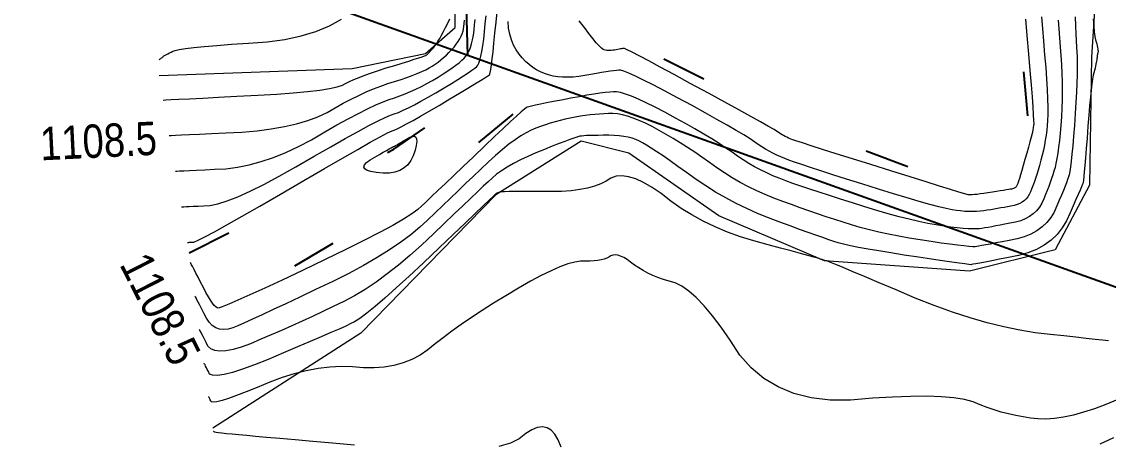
# Model space of a CAD drawing. Extents: x -19176 to -17597, y 5652440 to 5654285.
# Drawn here: x -18182.47 to -18158.04, y 5653003.27 to 5653012.75 of the extents above; entities that cross this region are included whole.
import ezdxf

# ---------------------------------------------------------------- set-up
doc = ezdxf.new("R2010")
doc.units = 0
doc.header["$LTSCALE"] = 5
doc.linetypes.add('foc-TOPO', pattern=[1, 0.2, -0.8])
doc.layers.add('C-TOPO-MAJR', color=7, linetype='Continuous', lineweight=15, true_color=0xd3aa5f)
doc.layers.add('C-TOPO-MINR', color=7, linetype='Continuous', lineweight=13, true_color=0xe9d5af)
doc.layers.add('C-TOPO-MAJR-TEXT', color=7, linetype='Continuous', true_color=0x644b1b)
for name, color, linetype in [('F-RW', 190, 'Continuous'), ('L-TITLEDB', 4, 'Continuous'), ('T-LOW-AREA', 48, 'foc-TOPO')]:
    doc.layers.add(name, color=color, linetype=linetype)
doc.layers.add('T-ELEVATION', color=48, linetype='Continuous', lineweight=18)
doc.styles.get("Standard").update_dxf_attribs({"font": 'ARIALN.TTF'})

msp = doc.modelspace()

# ---------------------------------------------------------------- linework, layer by layer
at = {"layer": 'C-TOPO-MAJR', "flags": 128}
for points in [[(-18179.15, 5653010.189), (-18179.15, 5653010.189), (-18179.105, 5653010.191), (-18179.014, 5653010.196), (-18178.878, 5653010.203), (-18178.697, 5653010.212), (-18178.47, 5653010.223), (-18178.198, 5653010.237), (-18177.88, 5653010.252), (-18177.517, 5653010.27), (-18177.177, 5653010.3), (-18176.859, 5653010.34), (-18176.563, 5653010.392), (-18176.29, 5653010.454), (-18176.039, 5653010.528), (-18175.81, 5653010.613), (-18175.604, 5653010.71), (-18175.421, 5653010.817), (-18175.241, 5653010.917), (-18175.065, 5653011.01), (-18174.892, 5653011.094), (-18174.723, 5653011.172), (-18174.558, 5653011.242), (-18174.397, 5653011.304), (-18174.239, 5653011.359), (-18174.085, 5653011.406), (-18173.941, 5653011.452), (-18173.809, 5653011.498), (-18173.687, 5653011.542), (-18173.576, 5653011.586), (-18173.476, 5653011.629), (-18173.386, 5653011.671), (-18173.308, 5653011.712), (-18173.24, 5653011.753), (-18173.173, 5653011.796), (-18173.108, 5653011.843), (-18173.045, 5653011.892), (-18172.983, 5653011.944), (-18172.922, 5653011.999), (-18172.863, 5653012.057), (-18172.806, 5653012.118), (-18172.749, 5653012.182), (-18172.7, 5653012.245), (-18172.656, 5653012.306), (-18172.619, 5653012.366), (-18172.589, 5653012.425), (-18172.564, 5653012.482), (-18172.547, 5653012.538), (-18172.535, 5653012.593), (-18172.53, 5653012.646), (-18172.523, 5653012.711), (-18172.515, 5653012.788)], [(-18159.905, 5653012.811), (-18159.873, 5653012.442), (-18159.837, 5653012.024), (-18159.805, 5653011.654), (-18159.779, 5653011.333), (-18159.757, 5653011.06), (-18159.74, 5653010.835), (-18159.728, 5653010.659), (-18159.721, 5653010.531), (-18159.718, 5653010.452), (-18159.721, 5653010.42), (-18159.728, 5653010.375), (-18159.74, 5653010.315), (-18159.757, 5653010.24), (-18159.779, 5653010.151), (-18159.806, 5653010.048), (-18159.838, 5653009.93), (-18159.875, 5653009.797), (-18159.917, 5653009.651), (-18159.955, 5653009.52), (-18159.988, 5653009.406), (-18160.017, 5653009.308), (-18160.042, 5653009.226), (-18160.062, 5653009.161), (-18160.078, 5653009.112), (-18160.089, 5653009.079), (-18160.097, 5653009.063), (-18160.106, 5653009.048), (-18160.116, 5653009.035), (-18160.129, 5653009.023), (-18160.143, 5653009.013), (-18160.159, 5653009.004), (-18160.176, 5653008.997), (-18160.195, 5653008.991), (-18160.216, 5653008.987), (-18160.247, 5653008.982), (-18160.289, 5653008.975), (-18160.34, 5653008.966), (-18160.401, 5653008.956), (-18160.472, 5653008.944), (-18160.554, 5653008.931), (-18160.645, 5653008.917), (-18160.747, 5653008.901), (-18160.838, 5653008.887), (-18160.919, 5653008.876), (-18160.99, 5653008.867), (-18161.051, 5653008.861), (-18161.102, 5653008.856), (-18161.143, 5653008.855), (-18161.173, 5653008.855), (-18161.193, 5653008.858), (-18161.27, 5653008.88), (-18161.402, 5653008.919), (-18161.591, 5653008.976), (-18161.836, 5653009.052), (-18162.137, 5653009.146), (-18162.495, 5653009.258), (-18162.908, 5653009.388), (-18163.378, 5653009.536), (-18163.794, 5653009.667), (-18164.156, 5653009.782), (-18164.464, 5653009.88), (-18164.718, 5653009.962), (-18164.918, 5653010.026), (-18165.064, 5653010.074), (-18165.157, 5653010.105), (-18165.195, 5653010.119), (-18165.233, 5653010.135), (-18165.27, 5653010.151), (-18165.307, 5653010.169), (-18165.342, 5653010.188), (-18165.377, 5653010.208), (-18165.411, 5653010.229), (-18165.444, 5653010.252), (-18165.477, 5653010.275), (-18165.556, 5653010.324), (-18165.683, 5653010.397), (-18165.858, 5653010.496), (-18166.08, 5653010.62), (-18166.349, 5653010.768), (-18166.665, 5653010.942), (-18167.029, 5653011.141), (-18167.44, 5653011.365), (-18167.801, 5653011.561), (-18168.112, 5653011.729), (-18168.374, 5653011.869), (-18168.585, 5653011.981), (-18168.746, 5653012.065), (-18168.857, 5653012.121), (-18168.918, 5653012.149), (-18168.929, 5653012.149), (-18168.944, 5653012.148), (-18168.962, 5653012.146), (-18168.984, 5653012.143), (-18169.009, 5653012.139), (-18169.037, 5653012.134), (-18169.069, 5653012.129), (-18169.104, 5653012.122), (-18169.143, 5653012.114), (-18169.181, 5653012.109), (-18169.216, 5653012.105), (-18169.25, 5653012.104), (-18169.283, 5653012.105), (-18169.314, 5653012.107), (-18169.344, 5653012.112), (-18169.372, 5653012.118), (-18169.398, 5653012.127), (-18169.437, 5653012.157), (-18169.488, 5653012.207), (-18169.552, 5653012.279), (-18169.629, 5653012.371), (-18169.718, 5653012.485), (-18169.82, 5653012.619), (-18169.934, 5653012.774)], [(-18158.036, 5653005.574), (-18158.17, 5653005.587), (-18158.338, 5653005.604), (-18158.54, 5653005.625), (-18158.775, 5653005.651), (-18159.044, 5653005.68), (-18159.347, 5653005.714), (-18159.683, 5653005.752), (-18160.032, 5653005.808), (-18160.392, 5653005.883), (-18160.765, 5653005.976), (-18161.151, 5653006.087), (-18161.548, 5653006.217), (-18161.958, 5653006.365), (-18162.38, 5653006.531), (-18162.814, 5653006.716), (-18163.195, 5653006.878), (-18163.523, 5653007.017), (-18163.798, 5653007.133), (-18164.02, 5653007.226), (-18164.189, 5653007.297), (-18164.305, 5653007.344), (-18164.367, 5653007.368), (-18164.377, 5653007.37), (-18164.386, 5653007.371), (-18164.394, 5653007.372), (-18164.401, 5653007.374), (-18164.406, 5653007.375), (-18164.411, 5653007.375), (-18164.415, 5653007.376), (-18164.417, 5653007.377), (-18164.419, 5653007.377), (-18164.423, 5653007.379), (-18164.429, 5653007.381), (-18164.438, 5653007.384), (-18164.448, 5653007.388), (-18164.461, 5653007.393), (-18164.476, 5653007.398), (-18164.493, 5653007.405), (-18164.513, 5653007.412), (-18164.569, 5653007.429), (-18164.663, 5653007.455), (-18164.794, 5653007.492), (-18164.962, 5653007.538), (-18165.168, 5653007.593), (-18165.41, 5653007.659), (-18165.69, 5653007.734), (-18166.007, 5653007.818), (-18166.311, 5653007.914), (-18166.603, 5653008.02), (-18166.883, 5653008.137), (-18167.15, 5653008.264), (-18167.405, 5653008.403), (-18167.647, 5653008.552), (-18167.878, 5653008.712), (-18168.096, 5653008.883), (-18168.299, 5653009.023), (-18168.489, 5653009.134), (-18168.664, 5653009.214), (-18168.825, 5653009.264), (-18168.972, 5653009.285), (-18169.104, 5653009.275), (-18169.223, 5653009.235), (-18169.327, 5653009.165), (-18169.449, 5653009.104), (-18169.589, 5653009.052), (-18169.747, 5653009.009), (-18169.924, 5653008.975), (-18170.118, 5653008.95), (-18170.33, 5653008.935), (-18170.56, 5653008.928), (-18170.808, 5653008.93), (-18171.027, 5653008.931), (-18171.217, 5653008.931), (-18171.378, 5653008.931), (-18171.509, 5653008.929), (-18171.612, 5653008.926), (-18171.685, 5653008.922), (-18171.729, 5653008.917), (-18171.744, 5653008.911), (-18171.757, 5653008.905), (-18171.77, 5653008.899), (-18171.781, 5653008.894), (-18171.79, 5653008.889), (-18171.799, 5653008.884), (-18171.806, 5653008.879), (-18171.812, 5653008.875), (-18171.816, 5653008.871), (-18171.864, 5653008.825), (-18171.957, 5653008.737), (-18172.094, 5653008.607), (-18172.274, 5653008.435), (-18172.499, 5653008.221), (-18172.768, 5653007.965), (-18173.081, 5653007.667), (-18173.438, 5653007.328), (-18173.761, 5653007.025), (-18174.05, 5653006.761), (-18174.305, 5653006.533), (-18174.525, 5653006.343), (-18174.712, 5653006.191), (-18174.865, 5653006.076), (-18174.983, 5653005.998), (-18175.067, 5653005.958), (-18175.185, 5653005.904), (-18175.335, 5653005.837), (-18175.518, 5653005.756), (-18175.734, 5653005.662), (-18175.983, 5653005.555), (-18176.265, 5653005.434), (-18176.58, 5653005.299), (-18176.928, 5653005.151), (-18177.236, 5653005.029), (-18177.504, 5653004.931), (-18177.731, 5653004.859), (-18177.919, 5653004.813), (-18178.067, 5653004.791), (-18178.175, 5653004.795), (-18178.243, 5653004.824), (-18178.27, 5653004.879), (-18178.295, 5653004.926), (-18178.316, 5653004.967), (-18178.333, 5653005.001), (-18178.347, 5653005.028), (-18178.357, 5653005.048), (-18178.364, 5653005.062), (-18178.368, 5653005.069), (-18178.368, 5653005.069)]]:
    msp.add_lwpolyline(points, dxfattribs=at)
at = {"layer": 'C-TOPO-MINR', "flags": 128}
for points in [[(-18179.376, 5653011.896), (-18179.376, 5653011.896), (-18179.373, 5653011.898), (-18179.369, 5653011.902), (-18179.362, 5653011.908), (-18179.352, 5653011.915), (-18179.34, 5653011.925), (-18179.326, 5653011.937), (-18179.31, 5653011.95), (-18179.291, 5653011.966), (-18179.269, 5653011.982), (-18179.243, 5653011.998), (-18179.215, 5653012.015), (-18179.182, 5653012.032), (-18179.147, 5653012.05), (-18179.108, 5653012.068), (-18179.067, 5653012.087), (-18179.021, 5653012.106), (-18178.928, 5653012.126), (-18178.788, 5653012.148), (-18178.6, 5653012.17), (-18178.365, 5653012.194), (-18178.081, 5653012.219), (-18177.751, 5653012.245), (-18177.373, 5653012.272), (-18176.947, 5653012.301), (-18176.552, 5653012.354), (-18176.187, 5653012.432), (-18175.853, 5653012.534), (-18175.55, 5653012.661), (-18175.278, 5653012.813)], [(-18179.287, 5653010.99), (-18179.287, 5653010.99), (-18179.227, 5653010.993), (-18179.109, 5653010.999), (-18178.932, 5653011.008), (-18178.695, 5653011.02), (-18178.399, 5653011.034), (-18178.045, 5653011.052), (-18177.631, 5653011.073), (-18177.157, 5653011.096), (-18176.735, 5653011.122), (-18176.362, 5653011.15), (-18176.04, 5653011.18), (-18175.769, 5653011.212), (-18175.547, 5653011.247), (-18175.376, 5653011.283), (-18175.256, 5653011.322), (-18175.186, 5653011.363), (-18175.1, 5653011.407), (-18175, 5653011.452), (-18174.885, 5653011.5), (-18174.754, 5653011.549), (-18174.608, 5653011.601), (-18174.447, 5653011.656), (-18174.272, 5653011.712), (-18174.081, 5653011.77), (-18173.912, 5653011.822), (-18173.767, 5653011.867), (-18173.644, 5653011.906), (-18173.544, 5653011.938), (-18173.467, 5653011.963), (-18173.413, 5653011.981), (-18173.382, 5653011.993), (-18173.373, 5653011.998), (-18173.362, 5653012.007), (-18173.348, 5653012.019), (-18173.332, 5653012.035), (-18173.313, 5653012.054), (-18173.291, 5653012.076), (-18173.268, 5653012.102), (-18173.241, 5653012.132), (-18173.212, 5653012.165), (-18173.181, 5653012.206), (-18173.147, 5653012.255), (-18173.111, 5653012.312), (-18173.072, 5653012.378), (-18173.03, 5653012.451), (-18172.986, 5653012.533), (-18172.94, 5653012.623), (-18172.891, 5653012.72), (-18172.847, 5653012.82)], [(-18179.014, 5653009.388), (-18179.014, 5653009.388), (-18178.982, 5653009.39), (-18178.919, 5653009.393), (-18178.824, 5653009.397), (-18178.698, 5653009.404), (-18178.54, 5653009.412), (-18178.351, 5653009.421), (-18178.13, 5653009.432), (-18177.877, 5653009.445), (-18177.619, 5653009.477), (-18177.355, 5653009.53), (-18177.086, 5653009.603), (-18176.811, 5653009.696), (-18176.53, 5653009.81), (-18176.244, 5653009.943), (-18175.953, 5653010.097), (-18175.656, 5653010.271), (-18175.382, 5653010.428), (-18175.129, 5653010.567), (-18174.9, 5653010.689), (-18174.693, 5653010.794), (-18174.508, 5653010.882), (-18174.346, 5653010.952), (-18174.206, 5653011.005), (-18174.089, 5653011.041), (-18173.97, 5653011.082), (-18173.851, 5653011.128), (-18173.73, 5653011.179), (-18173.608, 5653011.234), (-18173.484, 5653011.295), (-18173.36, 5653011.361), (-18173.234, 5653011.432), (-18173.107, 5653011.507), (-18172.99, 5653011.579), (-18172.885, 5653011.647), (-18172.79, 5653011.712), (-18172.707, 5653011.772), (-18172.634, 5653011.829), (-18172.572, 5653011.883), (-18172.521, 5653011.932), (-18172.481, 5653011.978), (-18172.444, 5653012.033), (-18172.411, 5653012.098), (-18172.382, 5653012.171), (-18172.356, 5653012.254), (-18172.334, 5653012.347), (-18172.315, 5653012.448), (-18172.3, 5653012.559), (-18172.288, 5653012.679), (-18172.276, 5653012.799)], [(-18178.878, 5653008.587), (-18178.878, 5653008.587), (-18178.86, 5653008.588), (-18178.824, 5653008.59), (-18178.771, 5653008.592), (-18178.7, 5653008.596), (-18178.611, 5653008.6), (-18178.504, 5653008.605), (-18178.379, 5653008.612), (-18178.237, 5653008.619), (-18178.061, 5653008.655), (-18177.851, 5653008.72), (-18177.608, 5653008.815), (-18177.332, 5653008.939), (-18177.022, 5653009.091), (-18176.679, 5653009.273), (-18176.302, 5653009.485), (-18175.891, 5653009.725), (-18175.522, 5653009.938), (-18175.194, 5653010.125), (-18174.908, 5653010.284), (-18174.662, 5653010.416), (-18174.458, 5653010.522), (-18174.295, 5653010.6), (-18174.174, 5653010.652), (-18174.093, 5653010.677), (-18174, 5653010.712), (-18173.893, 5653010.758), (-18173.773, 5653010.815), (-18173.639, 5653010.883), (-18173.493, 5653010.961), (-18173.333, 5653011.051), (-18173.16, 5653011.151), (-18172.973, 5653011.262), (-18172.807, 5653011.362), (-18172.661, 5653011.452), (-18172.536, 5653011.532), (-18172.431, 5653011.601), (-18172.346, 5653011.66), (-18172.281, 5653011.708), (-18172.237, 5653011.746), (-18172.212, 5653011.774), (-18172.189, 5653011.821), (-18172.166, 5653011.889), (-18172.144, 5653011.976), (-18172.123, 5653012.083), (-18172.103, 5653012.211), (-18172.083, 5653012.358), (-18172.065, 5653012.525), (-18172.047, 5653012.712), (-18172.03, 5653012.887)], [(-18178.741, 5653007.786), (-18178.741, 5653007.786), (-18178.737, 5653007.786), (-18178.729, 5653007.786), (-18178.717, 5653007.787), (-18178.701, 5653007.788), (-18178.681, 5653007.789), (-18178.657, 5653007.79), (-18178.629, 5653007.791), (-18178.596, 5653007.793), (-18178.503, 5653007.833), (-18178.348, 5653007.911), (-18178.131, 5653008.027), (-18177.853, 5653008.181), (-18177.514, 5653008.373), (-18177.113, 5653008.603), (-18176.65, 5653008.872), (-18176.126, 5653009.179), (-18175.663, 5653009.449), (-18175.259, 5653009.682), (-18174.915, 5653009.879), (-18174.632, 5653010.039), (-18174.408, 5653010.162), (-18174.244, 5653010.249), (-18174.141, 5653010.299), (-18174.097, 5653010.312), (-18174.029, 5653010.342), (-18173.935, 5653010.388), (-18173.815, 5653010.452), (-18173.671, 5653010.531), (-18173.501, 5653010.628), (-18173.306, 5653010.74), (-18173.086, 5653010.87), (-18172.84, 5653011.016), (-18172.624, 5653011.145), (-18172.438, 5653011.257), (-18172.282, 5653011.352), (-18172.155, 5653011.429), (-18172.057, 5653011.49), (-18171.99, 5653011.534), (-18171.952, 5653011.56), (-18171.944, 5653011.569), (-18171.934, 5653011.609), (-18171.921, 5653011.68), (-18171.907, 5653011.781), (-18171.891, 5653011.913), (-18171.872, 5653012.075), (-18171.852, 5653012.268), (-18171.829, 5653012.491), (-18171.805, 5653012.745), (-18171.783, 5653012.975)], [(-18159.168, 5653012.789), (-18159.156, 5653012.591), (-18159.142, 5653012.391), (-18159.126, 5653012.19), (-18159.109, 5653011.988), (-18159.095, 5653011.786), (-18159.085, 5653011.587), (-18159.08, 5653011.388), (-18159.078, 5653011.192), (-18159.08, 5653010.996), (-18159.086, 5653010.803), (-18159.096, 5653010.61), (-18159.11, 5653010.42), (-18159.126, 5653010.243), (-18159.142, 5653010.08), (-18159.159, 5653009.93), (-18159.178, 5653009.794), (-18159.198, 5653009.672), (-18159.218, 5653009.564), (-18159.24, 5653009.47), (-18159.263, 5653009.389), (-18159.289, 5653009.307), (-18159.317, 5653009.222), (-18159.347, 5653009.135), (-18159.381, 5653009.046), (-18159.416, 5653008.954), (-18159.454, 5653008.861), (-18159.495, 5653008.766), (-18159.539, 5653008.668), (-18159.592, 5653008.579), (-18159.656, 5653008.5), (-18159.73, 5653008.43), (-18159.814, 5653008.369), (-18159.908, 5653008.317), (-18160.012, 5653008.275), (-18160.127, 5653008.241), (-18160.252, 5653008.217), (-18160.368, 5653008.194), (-18160.476, 5653008.174), (-18160.574, 5653008.156), (-18160.664, 5653008.139), (-18160.746, 5653008.125), (-18160.818, 5653008.112), (-18160.882, 5653008.101), (-18160.937, 5653008.093), (-18161.007, 5653008.088), (-18161.092, 5653008.088), (-18161.191, 5653008.093), (-18161.306, 5653008.101), (-18161.436, 5653008.115), (-18161.58, 5653008.132), (-18161.739, 5653008.154), (-18161.914, 5653008.18), (-18162.101, 5653008.214), (-18162.303, 5653008.256), (-18162.517, 5653008.306), (-18162.746, 5653008.363), (-18162.988, 5653008.429), (-18163.243, 5653008.502), (-18163.512, 5653008.583), (-18163.794, 5653008.673), (-18164.06, 5653008.757), (-18164.308, 5653008.838), (-18164.539, 5653008.914), (-18164.753, 5653008.985), (-18164.95, 5653009.053), (-18165.13, 5653009.115), (-18165.293, 5653009.174), (-18165.438, 5653009.228), (-18165.581, 5653009.286), (-18165.721, 5653009.349), (-18165.858, 5653009.416), (-18165.992, 5653009.487), (-18166.123, 5653009.563), (-18166.251, 5653009.643), (-18166.376, 5653009.727), (-18166.499, 5653009.816), (-18166.636, 5653009.91), (-18166.788, 5653010.009), (-18166.955, 5653010.113), (-18167.136, 5653010.223), (-18167.333, 5653010.338), (-18167.544, 5653010.459), (-18167.77, 5653010.585), (-18168.011, 5653010.716), (-18168.231, 5653010.831), (-18168.429, 5653010.929), (-18168.605, 5653011.011), (-18168.76, 5653011.077), (-18168.893, 5653011.125), (-18169.004, 5653011.158), (-18169.094, 5653011.174), (-18169.163, 5653011.173), (-18169.249, 5653011.167), (-18169.352, 5653011.157), (-18169.472, 5653011.141), (-18169.609, 5653011.121), (-18169.764, 5653011.096), (-18169.936, 5653011.065), (-18170.125, 5653011.03), (-18170.331, 5653010.99), (-18170.514, 5653010.954), (-18170.673, 5653010.923), (-18170.807, 5653010.895), (-18170.918, 5653010.872), (-18171.005, 5653010.854), (-18171.068, 5653010.839), (-18171.107, 5653010.829), (-18171.122, 5653010.823), (-18171.167, 5653010.787), (-18171.241, 5653010.722), (-18171.346, 5653010.628), (-18171.48, 5653010.504), (-18171.643, 5653010.351), (-18171.837, 5653010.168), (-18172.06, 5653009.956), (-18172.313, 5653009.715), (-18172.545, 5653009.494), (-18172.755, 5653009.294), (-18172.943, 5653009.115), (-18173.11, 5653008.956), (-18173.255, 5653008.817), (-18173.379, 5653008.699), (-18173.481, 5653008.602), (-18173.561, 5653008.526), (-18173.696, 5653008.428), (-18173.885, 5653008.309), (-18174.128, 5653008.169), (-18174.426, 5653008.008), (-18174.778, 5653007.826), (-18175.184, 5653007.623), (-18175.644, 5653007.398), (-18176.159, 5653007.153), (-18176.613, 5653006.939), (-18177.005, 5653006.756), (-18177.336, 5653006.604), (-18177.606, 5653006.483), (-18177.814, 5653006.394), (-18177.962, 5653006.336), (-18178.048, 5653006.309), (-18178.073, 5653006.314), (-18178.103, 5653006.334), (-18178.138, 5653006.368), (-18178.178, 5653006.418), (-18178.222, 5653006.483), (-18178.271, 5653006.563), (-18178.325, 5653006.658), (-18178.384, 5653006.768), (-18178.448, 5653006.893), (-18178.504, 5653007.002), (-18178.552, 5653007.096), (-18178.592, 5653007.175), (-18178.624, 5653007.237), (-18178.648, 5653007.284), (-18178.664, 5653007.315), (-18178.672, 5653007.331), (-18178.672, 5653007.331)], [(-18158.787, 5653012.865), (-18158.781, 5653012.662), (-18158.775, 5653012.48), (-18158.768, 5653012.32), (-18158.76, 5653012.181), (-18158.753, 5653012.065), (-18158.745, 5653011.97), (-18158.74, 5653011.853), (-18158.739, 5653011.714), (-18158.741, 5653011.553), (-18158.747, 5653011.37), (-18158.756, 5653011.165), (-18158.769, 5653010.938), (-18158.786, 5653010.69), (-18158.805, 5653010.419), (-18158.825, 5653010.177), (-18158.843, 5653009.962), (-18158.861, 5653009.775), (-18158.877, 5653009.616), (-18158.893, 5653009.485), (-18158.908, 5653009.382), (-18158.923, 5653009.306), (-18158.936, 5653009.259), (-18158.956, 5653009.2), (-18158.981, 5653009.13), (-18159.013, 5653009.048), (-18159.05, 5653008.955), (-18159.094, 5653008.851), (-18159.143, 5653008.736), (-18159.198, 5653008.609), (-18159.259, 5653008.47), (-18159.335, 5653008.345), (-18159.425, 5653008.233), (-18159.53, 5653008.134), (-18159.649, 5653008.047), (-18159.783, 5653007.974), (-18159.931, 5653007.913), (-18160.093, 5653007.866), (-18160.27, 5653007.832), (-18160.429, 5653007.801), (-18160.569, 5653007.774), (-18160.692, 5653007.75), (-18160.796, 5653007.731), (-18160.882, 5653007.715), (-18160.95, 5653007.702), (-18161, 5653007.694), (-18161.032, 5653007.689), (-18161.091, 5653007.689), (-18161.178, 5653007.695), (-18161.292, 5653007.706), (-18161.434, 5653007.722), (-18161.602, 5653007.744), (-18161.799, 5653007.771), (-18162.022, 5653007.803), (-18162.274, 5653007.841), (-18162.517, 5653007.881), (-18162.753, 5653007.924), (-18162.98, 5653007.97), (-18163.2, 5653008.019), (-18163.413, 5653008.07), (-18163.617, 5653008.124), (-18163.814, 5653008.181), (-18164.003, 5653008.241), (-18164.193, 5653008.302), (-18164.384, 5653008.365), (-18164.577, 5653008.43), (-18164.771, 5653008.497), (-18164.966, 5653008.566), (-18165.163, 5653008.636), (-18165.361, 5653008.708), (-18165.56, 5653008.782), (-18165.755, 5653008.862), (-18165.946, 5653008.948), (-18166.133, 5653009.04), (-18166.317, 5653009.137), (-18166.496, 5653009.241), (-18166.671, 5653009.35), (-18166.842, 5653009.465), (-18167.01, 5653009.586), (-18167.176, 5653009.703), (-18167.34, 5653009.815), (-18167.503, 5653009.922), (-18167.665, 5653010.025), (-18167.825, 5653010.123), (-18167.984, 5653010.217), (-18168.141, 5653010.307), (-18168.297, 5653010.392), (-18168.446, 5653010.466), (-18168.587, 5653010.53), (-18168.721, 5653010.582), (-18168.847, 5653010.624), (-18168.966, 5653010.656), (-18169.078, 5653010.676), (-18169.183, 5653010.686), (-18169.28, 5653010.685), (-18169.379, 5653010.681), (-18169.481, 5653010.675), (-18169.585, 5653010.666), (-18169.691, 5653010.654), (-18169.8, 5653010.64), (-18169.91, 5653010.623), (-18170.024, 5653010.603), (-18170.139, 5653010.581), (-18170.253, 5653010.556), (-18170.366, 5653010.528), (-18170.477, 5653010.499), (-18170.588, 5653010.466), (-18170.696, 5653010.431), (-18170.804, 5653010.394), (-18170.91, 5653010.354), (-18171.015, 5653010.312), (-18171.128, 5653010.255), (-18171.249, 5653010.182), (-18171.378, 5653010.095), (-18171.516, 5653009.993), (-18171.661, 5653009.876), (-18171.815, 5653009.743), (-18171.977, 5653009.596), (-18172.147, 5653009.434), (-18172.318, 5653009.271), (-18172.489, 5653009.108), (-18172.66, 5653008.945), (-18172.831, 5653008.782), (-18173.003, 5653008.618), (-18173.175, 5653008.455), (-18173.347, 5653008.29), (-18173.52, 5653008.126), (-18173.72, 5653007.959), (-18173.945, 5653007.79), (-18174.198, 5653007.619), (-18174.477, 5653007.445), (-18174.783, 5653007.268), (-18175.115, 5653007.089), (-18175.475, 5653006.907), (-18175.86, 5653006.724), (-18176.212, 5653006.557), (-18176.53, 5653006.407), (-18176.813, 5653006.273), (-18177.063, 5653006.157), (-18177.279, 5653006.058), (-18177.46, 5653005.976), (-18177.608, 5653005.911), (-18177.722, 5653005.862), (-18177.828, 5653005.834), (-18177.927, 5653005.825), (-18178.02, 5653005.836), (-18178.105, 5653005.867), (-18178.183, 5653005.918), (-18178.253, 5653005.989), (-18178.317, 5653006.08), (-18178.373, 5653006.19), (-18178.422, 5653006.287), (-18178.465, 5653006.37), (-18178.5, 5653006.439), (-18178.528, 5653006.494), (-18178.549, 5653006.536), (-18178.563, 5653006.563), (-18178.57, 5653006.577), (-18178.57, 5653006.577)], [(-18158.38, 5653012.82), (-18158.37, 5653012.66), (-18158.359, 5653012.528), (-18158.346, 5653012.423), (-18158.332, 5653012.346), (-18158.316, 5653012.296), (-18158.303, 5653012.251), (-18158.292, 5653012.21), (-18158.284, 5653012.174), (-18158.278, 5653012.142), (-18158.274, 5653012.115), (-18158.272, 5653012.092), (-18158.273, 5653012.074), (-18158.276, 5653012.06), (-18158.28, 5653012.045), (-18158.283, 5653012.029), (-18158.286, 5653012.011), (-18158.289, 5653011.991), (-18158.293, 5653011.969), (-18158.296, 5653011.947), (-18158.299, 5653011.922), (-18158.303, 5653011.896), (-18158.307, 5653011.866), (-18158.314, 5653011.832), (-18158.321, 5653011.794), (-18158.33, 5653011.753), (-18158.341, 5653011.707), (-18158.353, 5653011.657), (-18158.366, 5653011.604), (-18158.381, 5653011.546), (-18158.396, 5653011.462), (-18158.412, 5653011.351), (-18158.429, 5653011.215), (-18158.446, 5653011.051), (-18158.464, 5653010.862), (-18158.482, 5653010.646), (-18158.502, 5653010.403), (-18158.521, 5653010.134), (-18158.539, 5653009.897), (-18158.555, 5653009.692), (-18158.569, 5653009.518), (-18158.581, 5653009.377), (-18158.591, 5653009.267), (-18158.599, 5653009.189), (-18158.605, 5653009.143), (-18158.609, 5653009.128), (-18158.623, 5653009.093), (-18158.646, 5653009.038), (-18158.678, 5653008.962), (-18158.72, 5653008.865), (-18158.771, 5653008.748), (-18158.831, 5653008.61), (-18158.901, 5653008.452), (-18158.98, 5653008.273), (-18159.078, 5653008.111), (-18159.195, 5653007.966), (-18159.33, 5653007.837), (-18159.484, 5653007.725), (-18159.657, 5653007.63), (-18159.849, 5653007.552), (-18160.059, 5653007.491), (-18160.288, 5653007.446), (-18160.489, 5653007.407), (-18160.663, 5653007.374), (-18160.809, 5653007.345), (-18160.928, 5653007.322), (-18161.019, 5653007.305), (-18161.082, 5653007.293), (-18161.119, 5653007.286), (-18161.127, 5653007.284), (-18161.176, 5653007.289), (-18161.264, 5653007.301), (-18161.393, 5653007.318), (-18161.561, 5653007.342), (-18161.769, 5653007.373), (-18162.017, 5653007.409), (-18162.306, 5653007.452), (-18162.634, 5653007.501), (-18162.933, 5653007.548), (-18163.203, 5653007.593), (-18163.443, 5653007.635), (-18163.655, 5653007.674), (-18163.838, 5653007.712), (-18163.991, 5653007.747), (-18164.116, 5653007.779), (-18164.211, 5653007.809), (-18164.326, 5653007.847), (-18164.46, 5653007.893), (-18164.615, 5653007.947), (-18164.789, 5653008.009), (-18164.982, 5653008.079), (-18165.196, 5653008.157), (-18165.429, 5653008.243), (-18165.681, 5653008.337), (-18165.929, 5653008.438), (-18166.171, 5653008.547), (-18166.409, 5653008.663), (-18166.641, 5653008.787), (-18166.869, 5653008.918), (-18167.091, 5653009.057), (-18167.309, 5653009.203), (-18167.521, 5653009.356), (-18167.715, 5653009.496), (-18167.892, 5653009.62), (-18168.052, 5653009.731), (-18168.193, 5653009.827), (-18168.317, 5653009.909), (-18168.423, 5653009.976), (-18168.512, 5653010.029), (-18168.583, 5653010.067), (-18168.66, 5653010.101), (-18168.745, 5653010.13), (-18168.836, 5653010.153), (-18168.935, 5653010.172), (-18169.04, 5653010.186), (-18169.152, 5653010.194), (-18169.271, 5653010.198), (-18169.396, 5653010.197), (-18169.51, 5653010.195), (-18169.61, 5653010.193), (-18169.698, 5653010.191), (-18169.773, 5653010.188), (-18169.835, 5653010.184), (-18169.885, 5653010.18), (-18169.922, 5653010.176), (-18169.947, 5653010.171), (-18169.992, 5653010.157), (-18170.059, 5653010.134), (-18170.148, 5653010.102), (-18170.257, 5653010.06), (-18170.388, 5653010.009), (-18170.54, 5653009.949), (-18170.713, 5653009.88), (-18170.908, 5653009.802), (-18171.089, 5653009.722), (-18171.257, 5653009.643), (-18171.411, 5653009.563), (-18171.552, 5653009.482), (-18171.68, 5653009.4), (-18171.794, 5653009.318), (-18171.894, 5653009.235), (-18171.982, 5653009.152), (-18172.091, 5653009.048), (-18172.223, 5653008.922), (-18172.377, 5653008.776), (-18172.553, 5653008.608), (-18172.751, 5653008.42), (-18172.972, 5653008.21), (-18173.214, 5653007.979), (-18173.479, 5653007.727), (-18173.74, 5653007.492), (-18173.998, 5653007.275), (-18174.251, 5653007.076), (-18174.501, 5653006.894), (-18174.748, 5653006.729), (-18174.99, 5653006.582), (-18175.229, 5653006.453), (-18175.464, 5653006.341), (-18175.698, 5653006.23), (-18175.932, 5653006.122), (-18176.166, 5653006.015), (-18176.398, 5653005.91), (-18176.631, 5653005.807), (-18176.863, 5653005.705), (-18177.094, 5653005.605), (-18177.325, 5653005.507), (-18177.532, 5653005.431), (-18177.716, 5653005.378), (-18177.876, 5653005.348), (-18178.012, 5653005.34), (-18178.125, 5653005.355), (-18178.214, 5653005.392), (-18178.28, 5653005.452), (-18178.322, 5653005.534), (-18178.359, 5653005.607), (-18178.39, 5653005.668), (-18178.416, 5653005.72), (-18178.437, 5653005.761), (-18178.453, 5653005.792), (-18178.464, 5653005.813), (-18178.469, 5653005.823), (-18178.469, 5653005.823)], [(-18159.544, 5653012.862), (-18159.523, 5653012.601), (-18159.5, 5653012.316), (-18159.473, 5653012.006), (-18159.45, 5653011.72), (-18159.432, 5653011.46), (-18159.418, 5653011.224), (-18159.409, 5653011.014), (-18159.404, 5653010.828), (-18159.404, 5653010.667), (-18159.407, 5653010.531), (-18159.416, 5653010.42), (-18159.427, 5653010.309), (-18159.441, 5653010.197), (-18159.458, 5653010.085), (-18159.479, 5653009.973), (-18159.502, 5653009.86), (-18159.528, 5653009.747), (-18159.558, 5653009.634), (-18159.59, 5653009.52), (-18159.622, 5653009.413), (-18159.652, 5653009.314), (-18159.682, 5653009.221), (-18159.711, 5653009.136), (-18159.739, 5653009.058), (-18159.766, 5653008.987), (-18159.792, 5653008.923), (-18159.818, 5653008.865), (-18159.849, 5653008.814), (-18159.886, 5653008.768), (-18159.929, 5653008.727), (-18159.978, 5653008.691), (-18160.033, 5653008.661), (-18160.094, 5653008.636), (-18160.161, 5653008.616), (-18160.234, 5653008.602), (-18160.308, 5653008.588), (-18160.382, 5653008.574), (-18160.457, 5653008.561), (-18160.533, 5653008.548), (-18160.609, 5653008.535), (-18160.686, 5653008.522), (-18160.764, 5653008.509), (-18160.842, 5653008.497), (-18160.923, 5653008.488), (-18161.006, 5653008.482), (-18161.091, 5653008.48), (-18161.179, 5653008.481), (-18161.269, 5653008.485), (-18161.361, 5653008.493), (-18161.456, 5653008.505), (-18161.553, 5653008.519), (-18161.686, 5653008.547), (-18161.852, 5653008.587), (-18162.054, 5653008.641), (-18162.291, 5653008.708), (-18162.562, 5653008.787), (-18162.869, 5653008.88), (-18163.21, 5653008.986), (-18163.586, 5653009.104), (-18163.927, 5653009.212), (-18164.232, 5653009.31), (-18164.501, 5653009.397), (-18164.735, 5653009.473), (-18164.934, 5653009.539), (-18165.097, 5653009.595), (-18165.225, 5653009.639), (-18165.317, 5653009.674), (-18165.407, 5653009.711), (-18165.496, 5653009.75), (-18165.582, 5653009.793), (-18165.667, 5653009.838), (-18165.75, 5653009.886), (-18165.831, 5653009.936), (-18165.91, 5653009.989), (-18165.988, 5653010.045), (-18166.096, 5653010.117), (-18166.236, 5653010.203), (-18166.406, 5653010.305), (-18166.608, 5653010.421), (-18166.841, 5653010.553), (-18167.105, 5653010.701), (-18167.4, 5653010.863), (-18167.726, 5653011.041), (-18168.016, 5653011.196), (-18168.271, 5653011.329), (-18168.489, 5653011.44), (-18168.672, 5653011.529), (-18168.819, 5653011.595), (-18168.931, 5653011.639), (-18169.006, 5653011.661), (-18169.046, 5653011.661), (-18169.098, 5653011.657), (-18169.163, 5653011.65), (-18169.24, 5653011.64), (-18169.329, 5653011.626), (-18169.431, 5653011.609), (-18169.544, 5653011.589), (-18169.671, 5653011.565), (-18169.81, 5653011.538), (-18169.943, 5653011.519), (-18170.07, 5653011.506), (-18170.192, 5653011.501), (-18170.308, 5653011.503), (-18170.419, 5653011.512), (-18170.524, 5653011.529), (-18170.624, 5653011.553), (-18170.718, 5653011.583), (-18170.809, 5653011.622), (-18170.896, 5653011.669), (-18170.981, 5653011.725), (-18171.062, 5653011.788), (-18171.14, 5653011.859), (-18171.215, 5653011.938), (-18171.287, 5653012.025)], [(-18171.287, 5653012.025), (-18171.355, 5653012.12), (-18171.413, 5653012.226), (-18171.46, 5653012.342), (-18171.496, 5653012.47), (-18171.522, 5653012.608), (-18171.536, 5653012.757)], [(-18174.638, 5653009.641), (-18174.526, 5653009.707), (-18174.426, 5653009.765), (-18174.34, 5653009.815), (-18174.267, 5653009.857), (-18174.208, 5653009.891), (-18174.161, 5653009.917), (-18174.128, 5653009.935), (-18174.108, 5653009.945), (-18174.102, 5653009.947), (-18174.086, 5653009.955), (-18174.063, 5653009.967), (-18174.031, 5653009.985), (-18173.991, 5653010.008), (-18173.942, 5653010.037), (-18173.884, 5653010.07), (-18173.819, 5653010.109), (-18173.745, 5653010.153), (-18173.685, 5653010.176), (-18173.639, 5653010.177), (-18173.608, 5653010.157), (-18173.591, 5653010.116), (-18173.588, 5653010.053), (-18173.599, 5653009.968), (-18173.625, 5653009.863), (-18173.665, 5653009.735), (-18173.72, 5653009.626), (-18173.788, 5653009.534), (-18173.871, 5653009.461), (-18173.967, 5653009.405), (-18174.078, 5653009.366), (-18174.203, 5653009.346), (-18174.342, 5653009.343), (-18174.496, 5653009.358), (-18174.616, 5653009.379), (-18174.703, 5653009.407), (-18174.756, 5653009.441), (-18174.777, 5653009.482), (-18174.764, 5653009.529), (-18174.718, 5653009.582), (-18174.638, 5653009.641)], [(-18157.83, 5653004.25), (-18158.098, 5653004.139), (-18158.354, 5653004.043), (-18158.597, 5653003.964), (-18158.827, 5653003.902), (-18159.046, 5653003.855), (-18159.251, 5653003.825), (-18159.444, 5653003.812), (-18159.625, 5653003.814), (-18159.793, 5653003.833), (-18159.959, 5653003.858), (-18160.124, 5653003.889), (-18160.287, 5653003.925), (-18160.448, 5653003.968), (-18160.608, 5653004.016), (-18160.766, 5653004.07), (-18160.923, 5653004.13), (-18161.078, 5653004.196), (-18161.275, 5653004.249), (-18161.514, 5653004.287), (-18161.796, 5653004.313), (-18162.12, 5653004.324), (-18162.486, 5653004.322), (-18162.894, 5653004.307), (-18163.345, 5653004.278), (-18163.838, 5653004.235), (-18164.296, 5653004.239), (-18164.72, 5653004.291), (-18165.109, 5653004.389), (-18165.464, 5653004.534), (-18165.785, 5653004.726), (-18166.07, 5653004.964), (-18166.322, 5653005.25), (-18166.539, 5653005.583), (-18166.745, 5653005.878), (-18166.942, 5653006.137), (-18167.129, 5653006.359), (-18167.305, 5653006.543), (-18167.472, 5653006.691), (-18167.628, 5653006.801), (-18167.775, 5653006.875), (-18167.911, 5653006.911), (-18168.041, 5653006.951), (-18168.165, 5653006.996), (-18168.283, 5653007.044), (-18168.395, 5653007.096), (-18168.5, 5653007.152), (-18168.599, 5653007.212), (-18168.692, 5653007.276), (-18168.779, 5653007.344), (-18168.859, 5653007.4), (-18168.935, 5653007.444), (-18169.004, 5653007.476), (-18169.069, 5653007.496), (-18169.127, 5653007.504), (-18169.18, 5653007.5), (-18169.227, 5653007.484), (-18169.268, 5653007.456), (-18169.318, 5653007.432), (-18169.376, 5653007.411), (-18169.443, 5653007.394), (-18169.519, 5653007.381), (-18169.603, 5653007.371), (-18169.695, 5653007.365), (-18169.796, 5653007.362), (-18169.906, 5653007.363), (-18170.037, 5653007.343), (-18170.192, 5653007.3), (-18170.368, 5653007.235), (-18170.567, 5653007.149), (-18170.789, 5653007.041), (-18171.033, 5653006.911), (-18171.299, 5653006.759), (-18171.588, 5653006.585), (-18171.861, 5653006.417), (-18172.118, 5653006.252), (-18172.36, 5653006.093), (-18172.587, 5653005.938), (-18172.798, 5653005.787), (-18172.993, 5653005.642), (-18173.172, 5653005.501), (-18173.337, 5653005.365), (-18173.511, 5653005.248), (-18173.697, 5653005.152), (-18173.893, 5653005.075), (-18174.1, 5653005.017), (-18174.317, 5653004.98), (-18174.545, 5653004.962), (-18174.784, 5653004.964), (-18175.033, 5653004.986), (-18175.287, 5653004.99), (-18175.544, 5653004.976), (-18175.806, 5653004.945), (-18176.071, 5653004.896), (-18176.341, 5653004.829), (-18176.614, 5653004.745), (-18176.892, 5653004.643), (-18177.173, 5653004.523), (-18177.421, 5653004.422), (-18177.636, 5653004.338), (-18177.817, 5653004.273), (-18177.964, 5653004.227), (-18178.078, 5653004.198), (-18178.159, 5653004.188), (-18178.206, 5653004.196), (-18178.219, 5653004.223), (-18178.231, 5653004.246), (-18178.241, 5653004.265), (-18178.249, 5653004.282), (-18178.256, 5653004.295), (-18178.261, 5653004.305), (-18178.264, 5653004.312), (-18178.266, 5653004.315), (-18178.266, 5653004.315)], [(-18174.987, 5653003.224), (-18175.48, 5653003.267), (-18175.924, 5653003.306), (-18176.319, 5653003.34), (-18176.665, 5653003.371), (-18176.962, 5653003.397), (-18177.211, 5653003.42), (-18177.41, 5653003.438), (-18177.585, 5653003.454), (-18177.737, 5653003.469), (-18177.863, 5653003.481), (-18177.966, 5653003.492), (-18178.045, 5653003.501), (-18178.099, 5653003.509), (-18178.129, 5653003.514), (-18178.135, 5653003.518), (-18178.14, 5653003.521), (-18178.145, 5653003.524), (-18178.148, 5653003.526), (-18178.151, 5653003.528), (-18178.153, 5653003.53), (-18178.155, 5653003.531), (-18178.156, 5653003.531), (-18178.156, 5653003.531)], [(-18170.341, 5653003.182), (-18170.405, 5653003.343), (-18170.48, 5653003.469), (-18170.564, 5653003.56), (-18170.659, 5653003.616), (-18170.763, 5653003.636), (-18170.878, 5653003.621), (-18171.002, 5653003.572), (-18171.137, 5653003.487), (-18171.282, 5653003.366), (-18171.483, 5653003.268), (-18171.739, 5653003.19)], [(-18157.925, 5653003.387), (-18158.229, 5653003.247)]]:
    msp.add_lwpolyline(points, dxfattribs=at)
at = {"layer": 'F-RW'}
msp.add_line((-18243.844, 5653037.572), (-18152.876, 5653004.996), dxfattribs=at)
at = {"layer": 'L-TITLEDB', "flags": 128}
msp.add_lwpolyline([(-18172.44, 5653012.002), (-18173.746, 5653058.576)], dxfattribs=at)
at = {"layer": 'T-ELEVATION', "flags": 128}
for points in [[(-18179.38, 5653011.54), (-18175.04, 5653011.701), (-18173.392, 5653012.035), (-18172.722, 5653012.62), (-18172.714, 5653013.985), (-18172.777, 5653017.193), (-18172.831, 5653020.897), (-18172.712, 5653024.067), (-18172.608, 5653026.261), (-18170.991, 5653027.786), (-18169.088, 5653029.469), (-18166.162, 5653029.076)], [(-18154.149, 5653020.827), (-18155.395, 5653020.07), (-18155.728, 5653016.375), (-18157.221, 5653015.416), (-18158.242, 5653014.733), (-18158.423, 5653011.954), (-18158.467, 5653009.071), (-18159.239, 5653007.618), (-18161.162, 5653007.135), (-18164.423, 5653007.37), (-18166.797, 5653008.383), (-18168.82, 5653009.797), (-18169.895, 5653010.061), (-18171.807, 5653008.856), (-18174.845, 5653005.744), (-18178.171, 5653003.606)]]:
    msp.add_lwpolyline(points, dxfattribs=at)
at = {"layer": 'T-LOW-AREA', "flags": 128}
msp.add_lwpolyline([(-18178.702, 5653007.551), (-18174.102, 5653009.882), (-18171.806, 5653011.465), (-18171.237, 5653014.122), (-18170.398, 5653019.024), (-18170.013, 5653022.051), (-18168.077, 5653022.71), (-18165.891, 5653021.196), (-18163.588, 5653018.109), (-18160.163, 5653014.106), (-18159.84, 5653010.421), (-18160.209, 5653009.143), (-18161.099, 5653008.948), (-18165.108, 5653010.441), (-18168.884, 5653012.339), (-18171.14, 5653010.908), (-18173.597, 5653008.874), (-18178.107, 5653006.207)], dxfattribs=at)

# ---------------------------------------------------------------- texts
at = {"layer": 'C-TOPO-MAJR-TEXT', "char_height": 0.75, "attachment_point": 5}
for insert, rotation in [((-18180.743, 5653010.065, 1108.5), 2.8447), ((-18179.353, 5653006.289, 1108.5), 297.0362)]:
    msp.add_mtext('1108.5', dxfattribs=dict(at, insert=insert, rotation=rotation))

doc.saveas('drawing.dxf')
